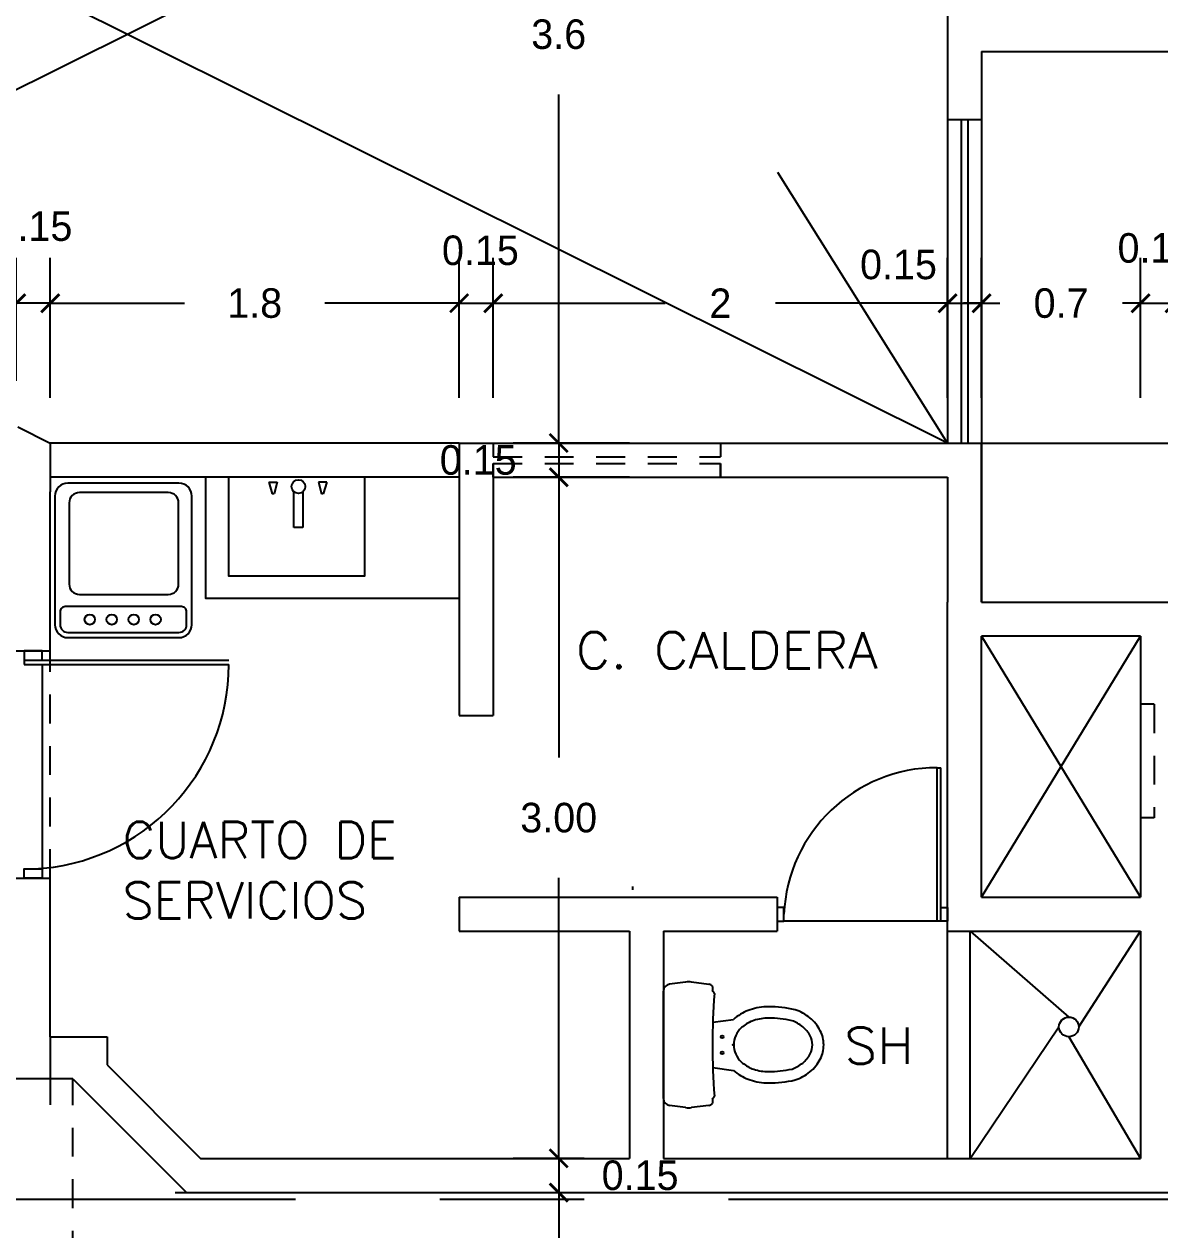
# Model space of a CAD drawing. Header units: millimetres. Extents: x 223 to 336, y 70 to 137.
# Drawn here: x 257.91 to 262.91, y 122.43 to 127.74 of the extents above; entities that cross this region are included whole.
import ezdxf

# ---------------------------------------------------------------- set-up
doc = ezdxf.new("R2010")
doc.units = ezdxf.units.MM
doc.linetypes.add('CENTERX2', pattern=[101.6, 63.5, -12.7, 12.7, -12.7])
doc.linetypes.add('HIDDEN', pattern=[9.525, 6.35, -3.175])
doc.layers.add('COTAS', color=3, linetype='Continuous', lineweight=9)
for name, color, linetype in [('linea-corte', 140, 'CENTERX2'), ('MUEBLES', 253, 'Continuous'), ('MUROS', 5, 'Continuous'), ('MUROS-BAJOS', 40, 'Continuous'), ('pisos', 8, 'Continuous'), ('PROYECCIONES', 6, 'HIDDEN'), ('PUERTAS', 2, 'Continuous'), ('TEXTOS', 4, 'Continuous')]:
    doc.layers.add(name, color=color, linetype=linetype)
doc.layers.add('VENTANAS', color=250, linetype='Continuous', plot=False)
doc.styles.add('ROMANS', font='romans.shx', dxfattribs={"height": 0.05})
doc.dimstyles.new('ISO-25', dxfattribs={"dimtxt": 0.13, "dimasz": 0.08, "dimexe": 0.2, "dimexo": 0.2, "dimgap": 0.2, "dimtad": 0, "dimtih": 1, "dimtoh": 1, "dimdec": 3, "dimdsep": 46, "dimtxsty": 'Standard', "dimblk": 'ARCHTICK', "dimcen": 3, "dimadec": 0, "dimazin": 0, "dimtfac": 1, "dimtdec": 3, "dimtmove": 0, "dimatfit": 3, "dimldrblk": 'ARCHTICK', "dimfxl": 1, "dimarcsym": 0})

# ---------------------------------------------------------------- blocks, each defined once
blk = doc.blocks.new('_ARCHTICK')
at = {"color": 0, "linetype": 'ByBlock', "const_width": 0.15}
blk.add_lwpolyline([(-0.5, -0.5), (0.5, 0.5)], dxfattribs=at)
blk = doc.blocks.new('*D176')
at = {"layer": 'COTAS', "color": 0, "lineweight": -2, "ltscale": 0.05, "transparency": 16777216}
for p, q in [((260.5788, 125.7458), (260.0672, 125.7458)), ((260.2672, 125.7458), (260.2672, 124.5108)), ((260.2672, 122.7458), (260.2672, 123.9808)), ((260.3788, 122.7458), (260.0672, 122.7458))]:
    blk.add_line(p, q, dxfattribs=at)
at = {"layer": 'Defpoints', "color": 0, "ltscale": 0.05, "transparency": 16777216}
for p in [(260.7788, 125.7458), (260.2672, 122.7458), (260.5788, 122.7458)]:
    blk.add_point(p, dxfattribs=at)
at = {"layer": 'COTAS', "color": 0, "lineweight": -2, "ltscale": 0.05, "transparency": 16777216, "xscale": 0.08, "yscale": 0.08, "zscale": 0.08}
for p, rotation in [((260.2672, 125.7458), 90), ((260.2672, 122.7458), 270)]:
    blk.add_blockref('_ARCHTICK', p, dxfattribs=dict(at, rotation=rotation))
at = {"layer": 'COTAS', "color": 0, "ltscale": 0.05, "transparency": 16777216, "insert": (260.2672, 124.2458), "char_height": 0.13, "attachment_point": 5}
blk.add_mtext('3.00', dxfattribs=at)
blk = doc.blocks.new('*D188')
at = {"layer": 'COTAS', "color": 0, "lineweight": -2, "ltscale": 0.05, "transparency": 16777216}
for p, q in [((260.2672, 122.7458), (260.2672, 122.8258)), ((260.3788, 122.7458), (260.0672, 122.7458)), ((260.2672, 122.7458), (260.2672, 122.5958)), ((260.2672, 122.7458), (260.2672, 122.5958)), ((258.5788, 122.5958), (260.4672, 122.5958)), ((260.2672, 122.5958), (260.2672, 122.5158))]:
    blk.add_line(p, q, dxfattribs=at)
at = {"layer": 'Defpoints', "color": 0, "ltscale": 0.05, "transparency": 16777216}
for p in [(260.5788, 122.7458), (258.3788, 122.5958), (260.2672, 122.5958)]:
    blk.add_point(p, dxfattribs=at)
at = {"layer": 'COTAS', "color": 0, "lineweight": -2, "ltscale": 0.05, "transparency": 16777216, "xscale": 0.08, "yscale": 0.08, "zscale": 0.08}
for p, rotation in [((260.2672, 122.7458), 270), ((260.2672, 122.5958), 90)]:
    blk.add_blockref('_ARCHTICK', p, dxfattribs=dict(at, rotation=rotation))
at = {"layer": 'COTAS', "color": 0, "ltscale": 0.05, "transparency": 16777216, "insert": (260.6256, 122.6708), "char_height": 0.13, "attachment_point": 5}
blk.add_mtext('0.15', dxfattribs=at)
blk = doc.blocks.new('*D189')
at = {"layer": 'COTAS', "color": 0, "lineweight": -2, "ltscale": 0.05, "transparency": 16777216}
for p, q in [((258.5788, 122.5958), (260.4672, 122.5958)), ((260.2672, 122.5958), (260.2672, 122.3608)), ((260.2672, 121.5958), (260.2672, 121.8308)), ((258.5788, 121.5958), (260.4672, 121.5958))]:
    blk.add_line(p, q, dxfattribs=at)
at = {"layer": 'Defpoints', "color": 0, "ltscale": 0.05, "transparency": 16777216}
for p in [(258.3788, 122.5958), (258.3788, 121.5958), (260.2672, 121.5958)]:
    blk.add_point(p, dxfattribs=at)
at = {"layer": 'COTAS', "color": 0, "lineweight": -2, "ltscale": 0.05, "transparency": 16777216, "xscale": 0.08, "yscale": 0.08, "zscale": 0.08}
for p, rotation in [((260.2672, 122.5958), 90), ((260.2672, 121.5958), 270)]:
    blk.add_blockref('_ARCHTICK', p, dxfattribs=dict(at, rotation=rotation))
at = {"layer": 'COTAS', "color": 0, "ltscale": 0.05, "transparency": 16777216, "insert": (260.2672, 122.0958), "char_height": 0.13, "attachment_point": 5}
blk.add_mtext('1.00', dxfattribs=at)
blk = doc.blocks.new('*D213')
at = {"layer": 'COTAS', "color": 0, "lineweight": -2, "ltscale": 0.05, "transparency": 16777216}
for p, q in [((257.8788, 126.1707), (257.8788, 126.7116)), ((256.3947, 126.5116), (256.7742, 126.5116)), ((256.3947, 126.5115), (256.3947, 126.3116)), ((257.8788, 126.5116), (257.4992, 126.5116))]:
    blk.add_line(p, q, dxfattribs=at)
at = {"layer": 'Defpoints', "color": 0, "ltscale": 0.05, "transparency": 16777216}
for p in [(256.3947, 126.7115), (256.3947, 126.5116), (257.8788, 125.9707)]:
    blk.add_point(p, dxfattribs=at)
at = {"layer": 'COTAS', "color": 0, "lineweight": -2, "ltscale": 0.05, "transparency": 16777216, "xscale": 0.08, "yscale": 0.08, "zscale": 0.08, "rotation": 180}
blk.add_blockref('_ARCHTICK', (256.3947, 126.5116), dxfattribs=at)
at = {"layer": 'COTAS', "color": 0, "lineweight": -2, "ltscale": 0.05, "transparency": 16777216, "xscale": 0.08, "yscale": 0.08, "zscale": 0.08}
blk.add_blockref('_ARCHTICK', (257.8788, 126.5116), dxfattribs=at)
at = {"layer": 'COTAS', "color": 0, "ltscale": 0.05, "transparency": 16777216, "insert": (257.1367, 126.5116), "char_height": 0.13, "attachment_point": 5}
blk.add_mtext('1.50', dxfattribs=at)
blk = doc.blocks.new('*D225')
at = {"layer": 'COTAS', "color": 0, "lineweight": -2, "ltscale": 0.05, "transparency": 16777216}
for p, q in [((260.5788, 129.4958), (260.0672, 129.4958)), ((260.2672, 129.4958), (260.2672, 127.9608)), ((260.2672, 125.8958), (260.2672, 127.4308)), ((260.5788, 125.8958), (260.0672, 125.8958))]:
    blk.add_line(p, q, dxfattribs=at)
at = {"layer": 'Defpoints', "color": 0, "ltscale": 0.05, "transparency": 16777216}
for p in [(260.7788, 129.4958), (260.2672, 125.8958), (260.7788, 125.8958)]:
    blk.add_point(p, dxfattribs=at)
at = {"layer": 'COTAS', "color": 0, "lineweight": -2, "ltscale": 0.05, "transparency": 16777216, "xscale": 0.08, "yscale": 0.08, "zscale": 0.08}
for p, rotation in [((260.2672, 129.4958), 90), ((260.2672, 125.8958), 270)]:
    blk.add_blockref('_ARCHTICK', p, dxfattribs=dict(at, rotation=rotation))
at = {"layer": 'COTAS', "color": 0, "ltscale": 0.05, "transparency": 16777216, "insert": (260.2672, 127.6958), "char_height": 0.13, "attachment_point": 5}
blk.add_mtext('3.6', dxfattribs=at)
blk = doc.blocks.new('*D226')
at = {"layer": 'COTAS', "color": 0, "lineweight": -2, "ltscale": 0.05, "transparency": 16777216}
for p, q in [((260.2672, 125.8958), (260.2672, 125.9758)), ((260.5788, 125.8958), (260.0672, 125.8958)), ((260.2672, 125.8958), (260.2672, 125.7458)), ((260.2672, 125.8958), (260.2672, 125.7458)), ((260.5788, 125.7458), (260.0672, 125.7458)), ((260.2672, 125.7458), (260.2672, 125.6658))]:
    blk.add_line(p, q, dxfattribs=at)
at = {"layer": 'Defpoints', "color": 0, "ltscale": 0.05, "transparency": 16777216}
for p in [(260.7788, 125.8958), (260.2672, 125.7458), (260.7788, 125.7458)]:
    blk.add_point(p, dxfattribs=at)
at = {"layer": 'COTAS', "color": 0, "lineweight": -2, "ltscale": 0.05, "transparency": 16777216, "xscale": 0.08, "yscale": 0.08, "zscale": 0.08}
for p, rotation in [((260.2672, 125.8958), 270), ((260.2672, 125.7458), 90)]:
    blk.add_blockref('_ARCHTICK', p, dxfattribs=dict(at, rotation=rotation))
at = {"layer": 'COTAS', "color": 0, "ltscale": 0.05, "transparency": 16777216, "insert": (259.9128, 125.8208), "char_height": 0.13, "attachment_point": 5}
blk.add_mtext('0.15', dxfattribs=at)
blk = doc.blocks.new('*D227')
at = {"layer": 'COTAS', "color": 0, "lineweight": -2, "ltscale": 0.05, "transparency": 16777216}
for p, q in [((257.8788, 126.1707), (257.8788, 126.7116)), ((258.0288, 126.0958), (258.0288, 126.7116)), ((257.8788, 126.5116), (257.7988, 126.5116)), ((258.0288, 126.5116), (257.8788, 126.5116)), ((258.0288, 126.5116), (258.1088, 126.5116))]:
    blk.add_line(p, q, dxfattribs=at)
at = {"layer": 'Defpoints', "color": 0, "ltscale": 0.05, "transparency": 16777216}
for p in [(257.8788, 126.5116), (257.8788, 125.9707), (258.0288, 125.8958)]:
    blk.add_point(p, dxfattribs=at)
at = {"layer": 'COTAS', "color": 0, "lineweight": -2, "ltscale": 0.05, "transparency": 16777216, "xscale": 0.08, "yscale": 0.08, "zscale": 0.08}
blk.add_blockref('_ARCHTICK', (257.8788, 126.5116), dxfattribs=at)
at = {"layer": 'COTAS', "color": 0, "lineweight": -2, "ltscale": 0.05, "transparency": 16777216, "xscale": 0.08, "yscale": 0.08, "zscale": 0.08, "rotation": 180}
blk.add_blockref('_ARCHTICK', (258.0288, 126.5116), dxfattribs=at)
at = {"layer": 'COTAS', "color": 0, "ltscale": 0.05, "transparency": 16777216, "insert": (257.957, 126.8503), "char_height": 0.13, "attachment_point": 5}
blk.add_mtext('0.15', dxfattribs=at)
blk = doc.blocks.new('Waters02')
for p, q in [((-0.2369, 0), (0, 0)), ((0, 0), (0.2369, 0)), ((0.2369, 0), (0, 0)), ((-0.2763, -0.0968), (-0.2666, -0.0259)), ((0.2763, -0.0968), (0.2666, -0.0259)), ((-0.2665, -0.1989), (-0.2764, -0.1232)), ((0.2665, -0.1989), (0.2764, -0.1232)), ((-0.0999, -0.2168), (-0.1124, -0.3084)), ((0.1001, -0.2168), (0.1123, -0.3084))]:
    blk.add_line(p, q)
for points in [[(-0.1124, -0.3084, 0.013963), (-0.1187, -0.3158, 0.089637), (-0.1546, -0.3811, 0.081306), (-0.1679, -0.462, 0.056545), (-0.1546, -0.5792, 0.089637), (-0.1187, -0.6444, 0.104644), (-0.0624, -0.69, 0.118458), (0, -0.705, 0.108474)], [(0, -0.705, 0.118458), (0.0624, -0.69, 0.104644), (0.1187, -0.6444, 0.089637), (0.1546, -0.5792, 0.056545), (0.1679, -0.462, 0.081306), (0.1546, -0.3811, 0.089637), (0.1187, -0.3158, 0.014084), (0.1123, -0.3084, 0.108474)], [(-0.0754, -0.3421, 0.013963), (-0.0799, -0.3474, 0.089637), (-0.1073, -0.397, 0.081306), (-0.1179, -0.462, 0.055176), (-0.1065, -0.5655, 0.085892), (-0.0799, -0.6129, 0.104644), (-0.0397, -0.6455, 0.118458), (0, -0.655, 0.118458)], [(0, -0.655, 0.118458), (0.0397, -0.6455, 0.104644), (0.0799, -0.6129, 0.085892), (0.1065, -0.5655, 0.055176), (0.1179, -0.462, 0.081306), (0.1073, -0.397, 0.089637), (0.0799, -0.3474, 0.014084), (0.0753, -0.342, 0.014084)]]:
    blk.add_lwpolyline(points, format="xyb")
for centre in [(-0.0351, -0.2578), (0.0352, -0.2578)]:
    blk.add_circle(centre, 0.00635)
for centre, radius, start, end in [((-0.2369, -0.03), 0.03, 90, 172.2348), ((0.2369, -0.03), 0.03, 7.7652, 90), ((-0.1772, -0.1103), 0.1, 172.2348, 187.4314), ((0.1772, -0.1103), 0.1, 352.5686, 7.7652), ((-0.2368, -0.195), 0.03, 187.4314, 224.9532), ((0.2368, -0.195), 0.03, 315.0468, 352.5686), ((-0.2492, -0.1825), 0.0348, 255.4253, 291.0227), ((-0.223, -0.2095), 0.0148, 201.6897, 259.5639), ((0.0001, -3.0244), 2.8094, 90.0016, 94.6091), ((0.0001, -3.0244), 2.8094, 85.3931, 90.0016), ((-0.0001, -3.0244), 2.8094, 85.3909, 89.9984), ((0.223, -0.2095), 0.0148, 280.4361, 338.3103), ((0.2492, -0.1825), 0.0348, 248.9773, 284.5747), ((0, -0.4116), 0.1025, 42.7314, 137.3026)]:
    blk.add_arc(centre, radius, start, end)
blk.add_point((0, -0.305))
blk = doc.blocks.new('*D291')
at = {"layer": 'COTAS', "color": 0, "lineweight": -2, "ltscale": 0.05, "transparency": 16777216}
for p, q in [((258.0288, 126.0958), (258.0288, 126.7116)), ((259.8288, 126.0958), (259.8288, 126.7116)), ((258.0288, 126.5116), (258.6204, 126.5116)), ((259.8288, 126.5116), (259.2371, 126.5116))]:
    blk.add_line(p, q, dxfattribs=at)
at = {"layer": 'Defpoints', "color": 0, "ltscale": 0.05, "transparency": 16777216}
for p in [(259.8288, 126.5116), (258.0288, 125.8958), (259.8288, 125.8958)]:
    blk.add_point(p, dxfattribs=at)
at = {"layer": 'COTAS', "color": 0, "lineweight": -2, "ltscale": 0.05, "transparency": 16777216, "xscale": 0.08, "yscale": 0.08, "zscale": 0.08, "rotation": 180}
blk.add_blockref('_ARCHTICK', (258.0288, 126.5116), dxfattribs=at)
at = {"layer": 'COTAS', "color": 0, "lineweight": -2, "ltscale": 0.05, "transparency": 16777216, "xscale": 0.08, "yscale": 0.08, "zscale": 0.08}
blk.add_blockref('_ARCHTICK', (259.8288, 126.5116), dxfattribs=at)
at = {"layer": 'COTAS', "color": 0, "ltscale": 0.05, "transparency": 16777216, "insert": (258.9288, 126.5116), "char_height": 0.13, "attachment_point": 5}
blk.add_mtext('1.8', dxfattribs=at)
blk = doc.blocks.new('*D292')
at = {"layer": 'COTAS', "color": 0, "lineweight": -2, "ltscale": 0.05, "transparency": 16777216}
for p, q in [((259.8288, 126.0958), (259.8288, 126.7116)), ((259.9788, 126.0958), (259.9788, 126.7116)), ((259.8288, 126.5116), (259.7488, 126.5116)), ((259.8288, 126.5116), (259.9788, 126.5116)), ((259.9788, 126.5116), (260.0588, 126.5116))]:
    blk.add_line(p, q, dxfattribs=at)
at = {"layer": 'Defpoints', "color": 0, "ltscale": 0.05, "transparency": 16777216}
for p in [(259.9788, 126.5116), (259.8288, 125.8958), (259.9788, 125.8958)]:
    blk.add_point(p, dxfattribs=at)
at = {"layer": 'COTAS', "color": 0, "lineweight": -2, "ltscale": 0.05, "transparency": 16777216, "xscale": 0.08, "yscale": 0.08, "zscale": 0.08}
blk.add_blockref('_ARCHTICK', (259.8288, 126.5116), dxfattribs=at)
at = {"layer": 'COTAS', "color": 0, "lineweight": -2, "ltscale": 0.05, "transparency": 16777216, "xscale": 0.08, "yscale": 0.08, "zscale": 0.08, "rotation": 180}
blk.add_blockref('_ARCHTICK', (259.9788, 126.5116), dxfattribs=at)
at = {"layer": 'COTAS', "color": 0, "ltscale": 0.05, "transparency": 16777216, "insert": (259.9225, 126.7441), "char_height": 0.13, "attachment_point": 5}
blk.add_mtext('0.15', dxfattribs=at)
blk = doc.blocks.new('*D293')
at = {"layer": 'COTAS', "color": 0, "lineweight": -2, "ltscale": 0.05, "transparency": 16777216}
for p, q in [((259.9788, 126.0958), (259.9788, 126.7116)), ((261.9788, 126.0958), (261.9788, 126.7116)), ((259.9788, 126.5116), (260.7354, 126.5116)), ((261.9788, 126.5116), (261.2221, 126.5116))]:
    blk.add_line(p, q, dxfattribs=at)
at = {"layer": 'Defpoints', "color": 0, "ltscale": 0.05, "transparency": 16777216}
for p in [(261.9788, 126.5116), (259.9788, 125.8958), (261.9788, 125.8958)]:
    blk.add_point(p, dxfattribs=at)
at = {"layer": 'COTAS', "color": 0, "lineweight": -2, "ltscale": 0.05, "transparency": 16777216, "xscale": 0.08, "yscale": 0.08, "zscale": 0.08, "rotation": 180}
blk.add_blockref('_ARCHTICK', (259.9788, 126.5116), dxfattribs=at)
at = {"layer": 'COTAS', "color": 0, "lineweight": -2, "ltscale": 0.05, "transparency": 16777216, "xscale": 0.08, "yscale": 0.08, "zscale": 0.08}
blk.add_blockref('_ARCHTICK', (261.9788, 126.5116), dxfattribs=at)
at = {"layer": 'COTAS', "color": 0, "ltscale": 0.05, "transparency": 16777216, "insert": (260.9788, 126.5116), "char_height": 0.13, "attachment_point": 5}
blk.add_mtext('2', dxfattribs=at)
blk = doc.blocks.new('*D294')
at = {"layer": 'COTAS', "color": 0, "lineweight": -2, "ltscale": 0.05, "transparency": 16777216}
for p, q in [((261.9788, 126.0958), (261.9788, 126.7116)), ((262.1288, 126.0958), (262.1288, 126.7116)), ((261.9788, 126.5116), (261.8988, 126.5116)), ((261.9788, 126.5116), (262.1288, 126.5116)), ((262.1288, 126.5116), (262.2088, 126.5116))]:
    blk.add_line(p, q, dxfattribs=at)
at = {"layer": 'Defpoints', "color": 0, "ltscale": 0.05, "transparency": 16777216}
for p in [(262.1288, 126.5116), (261.9788, 125.8958), (262.1288, 125.8958)]:
    blk.add_point(p, dxfattribs=at)
at = {"layer": 'COTAS', "color": 0, "lineweight": -2, "ltscale": 0.05, "transparency": 16777216, "xscale": 0.08, "yscale": 0.08, "zscale": 0.08}
blk.add_blockref('_ARCHTICK', (261.9788, 126.5116), dxfattribs=at)
at = {"layer": 'COTAS', "color": 0, "lineweight": -2, "ltscale": 0.05, "transparency": 16777216, "xscale": 0.08, "yscale": 0.08, "zscale": 0.08, "rotation": 180}
blk.add_blockref('_ARCHTICK', (262.1288, 126.5116), dxfattribs=at)
at = {"layer": 'COTAS', "color": 0, "ltscale": 0.05, "transparency": 16777216, "insert": (261.7631, 126.6817), "char_height": 0.13, "attachment_point": 5}
blk.add_mtext('0.15', dxfattribs=at)
blk = doc.blocks.new('*D295')
at = {"layer": 'COTAS', "color": 0, "lineweight": -2, "ltscale": 0.05, "transparency": 16777216}
for p, q in [((262.1288, 126.0958), (262.1288, 126.7116)), ((262.8288, 126.0958), (262.8288, 126.7116)), ((262.1288, 126.5116), (262.0488, 126.5116)), ((262.1288, 126.5116), (262.1596, 126.5116)), ((262.8288, 126.5116), (262.7979, 126.5116)), ((262.8288, 126.5116), (262.9088, 126.5116))]:
    blk.add_line(p, q, dxfattribs=at)
at = {"layer": 'Defpoints', "color": 0, "ltscale": 0.05, "transparency": 16777216}
for p in [(262.8288, 126.5116), (262.1288, 125.8958), (262.8288, 125.8958)]:
    blk.add_point(p, dxfattribs=at)
at = {"layer": 'COTAS', "color": 0, "lineweight": -2, "ltscale": 0.05, "transparency": 16777216, "xscale": 0.08, "yscale": 0.08, "zscale": 0.08}
blk.add_blockref('_ARCHTICK', (262.1288, 126.5116), dxfattribs=at)
at = {"layer": 'COTAS', "color": 0, "lineweight": -2, "ltscale": 0.05, "transparency": 16777216, "xscale": 0.08, "yscale": 0.08, "zscale": 0.08, "rotation": 180}
blk.add_blockref('_ARCHTICK', (262.8288, 126.5116), dxfattribs=at)
at = {"layer": 'COTAS', "color": 0, "ltscale": 0.05, "transparency": 16777216, "insert": (262.4788, 126.5116), "char_height": 0.13, "attachment_point": 5}
blk.add_mtext('0.7', dxfattribs=at)
blk = doc.blocks.new('*D296')
at = {"layer": 'COTAS', "color": 0, "lineweight": -2, "ltscale": 0.05, "transparency": 16777216}
for p, q in [((262.8288, 126.0958), (262.8288, 126.7116)), ((262.9788, 126.0958), (262.9788, 126.7116)), ((262.8288, 126.5116), (262.7488, 126.5116)), ((262.8288, 126.5116), (262.9788, 126.5116)), ((262.9788, 126.5116), (263.0588, 126.5116))]:
    blk.add_line(p, q, dxfattribs=at)
at = {"layer": 'Defpoints', "color": 0, "ltscale": 0.05, "transparency": 16777216}
for p in [(262.9788, 126.5116), (262.8288, 125.8958), (262.9788, 125.8958)]:
    blk.add_point(p, dxfattribs=at)
at = {"layer": 'COTAS', "color": 0, "lineweight": -2, "ltscale": 0.05, "transparency": 16777216, "xscale": 0.08, "yscale": 0.08, "zscale": 0.08}
blk.add_blockref('_ARCHTICK', (262.8288, 126.5116), dxfattribs=at)
at = {"layer": 'COTAS', "color": 0, "lineweight": -2, "ltscale": 0.05, "transparency": 16777216, "xscale": 0.08, "yscale": 0.08, "zscale": 0.08, "rotation": 180}
blk.add_blockref('_ARCHTICK', (262.9788, 126.5116), dxfattribs=at)
at = {"layer": 'COTAS', "color": 0, "ltscale": 0.05, "transparency": 16777216, "insert": (262.8965, 126.7545), "char_height": 0.13, "attachment_point": 5}
blk.add_mtext('0.15', dxfattribs=at)

msp = doc.modelspace()

# ---------------------------------------------------------------- linework, layer by layer
at = {"layer": 'linea-corte', "ltscale": 0.05}
msp.add_line((279.42895, 122.5646), (240.85601, 122.5646), dxfattribs=at)
at = {"layer": 'MUEBLES'}
for p, q in [((258.99043, 125.72326), (259.00587, 125.67213)), ((258.99043, 125.72326), (259.02745, 125.72326)), ((259.02745, 125.72326), (259.01381, 125.67213)), ((259.24609, 125.72326), (259.20906, 125.72326)), ((259.20906, 125.72326), (259.22273, 125.672)), ((259.24609, 125.72326), (259.2306, 125.672)), ((259.01381, 125.67213), (259.00587, 125.67213)), ((259.1013, 125.52421), (259.1013, 125.68185)), ((259.1413, 125.68185), (259.1413, 125.52421)), ((259.2306, 125.672), (259.22273, 125.672)), ((259.1413, 125.52421), (259.1013, 125.52421))]:
    msp.add_line(p, q, dxfattribs=at)
for points in [[(259.82876, 125.21114), (258.7132, 125.21114), (258.7132, 125.74582)], [(258.8132, 125.74582), (258.8132, 125.31114), (259.4132, 125.31114), (259.4132, 125.74582)]]:
    msp.add_lwpolyline(points, dxfattribs=at)
for points in [[(258.59511, 125.71949), (258.10627, 125.71949, 0.4142136), (258.04942, 125.66265), (258.04942, 125.09599, 0.4142136), (258.10627, 125.03915), (258.59511, 125.03915, 0.4142136), (258.65195, 125.09599), (258.65195, 125.66265, 0.4142136)], [(258.11201, 125.27497, 0.4142136), (258.15748, 125.22949), (258.54855, 125.22949, 0.4142136), (258.59403, 125.27497), (258.59403, 125.63258, 0.4142136), (258.54855, 125.67805), (258.15748, 125.67805, 0.4142136), (258.11201, 125.63258)], [(258.07216, 125.15283), (258.07216, 125.09599, 0.4142136), (258.10627, 125.06189), (258.59511, 125.06189, 0.4142136), (258.62921, 125.09599), (258.62921, 125.15283, 0.4142136), (258.60648, 125.17557), (258.0949, 125.17557, 0.4142136)]]:
    msp.add_lwpolyline(points, format="xyb", close=True, dxfattribs=at)
for centre, radius in [((259.1213, 125.70421), 0.03), ((258.2029, 125.11873), 0.02274), ((258.29953, 125.11873), 0.02274), ((258.39616, 125.11873), 0.02274), ((258.49279, 125.11873), 0.02274)]:
    msp.add_circle(centre, radius, dxfattribs=at)
at = {"layer": 'MUROS', "ltscale": 0.05}
for p, q in [((261.97876, 128.07082), (261.97876, 127.32082)), ((262.12876, 127.62082), (262.12876, 127.32082)), ((257.88602, 125.96707), (258.02876, 125.89582)), ((258.02876, 125.89582), (258.02876, 125.6805)), ((259.82876, 125.89582), (259.82876, 124.69582)), ((262.12876, 125.89582), (262.12876, 125.19582)), ((262.12876, 125.19582), (262.12876, 125.89582)), ((259.97876, 125.74582), (259.97876, 124.69582)), ((261.97876, 125.74582), (261.97876, 125.19582)), ((261.97876, 125.74582), (261.97876, 125.19582)), ((258.02876, 124.9805), (258.02876, 125.6805)), ((261.97876, 123.74582), (261.97876, 125.19582)), ((262.82876, 125.04582), (262.12876, 125.04582)), ((262.12876, 123.89582), (262.12876, 125.04582)), ((262.82876, 125.04582), (262.82876, 123.89582)), ((257.87876, 124.9805), (258.02876, 124.9805)), ((257.87876, 123.9805), (258.02876, 123.9805)), ((258.02876, 123.2805), (258.02876, 123.9805)), ((259.82876, 123.89582), (259.82876, 123.74582)), ((261.22876, 123.89582), (261.22876, 123.74582)), ((261.22876, 123.89582), (261.22876, 123.74582)), ((260.57876, 123.74582), (260.57876, 122.74582)), ((260.72876, 123.74582), (260.72876, 122.74582)), ((262.82876, 123.74582), (262.82876, 122.74582)), ((258.02876, 123.2805), (258.27876, 123.2805)), ((258.27876, 123.2805), (258.27876, 123.15795)), ((258.27876, 123.15795), (258.69089, 122.74582)), ((258.12876, 123.09582), (257.87876, 123.09582)), ((258.12876, 123.09582), (258.62876, 122.59582))]:
    msp.add_line(p, q, dxfattribs=at)
at = {"layer": 'MUROS'}
for p, q in [((262.12876, 127.62082), (266.47876, 127.62082)), ((261.97876, 127.32082), (262.12876, 127.32082)), ((259.82876, 125.89582), (262.12876, 125.89582)), ((259.97876, 125.74582), (261.97876, 125.74582)), ((262.12876, 125.19582), (264.66099, 125.19582)), ((259.82876, 124.69582), (259.97876, 124.69582)), ((259.82876, 123.89582), (261.22876, 123.89582)), ((262.12876, 123.89582), (262.82876, 123.89582)), ((259.82876, 123.74582), (260.57876, 123.74582)), ((260.72876, 123.74582), (261.22876, 123.74582)), ((261.97876, 123.74582), (262.82876, 123.74582)), ((258.69089, 122.74582), (260.57876, 122.74582)), ((260.72876, 122.74582), (262.82876, 122.74582)), ((258.62876, 122.59582), (263.52876, 122.59582))]:
    msp.add_line(p, q, dxfattribs=at)
at = {"layer": 'MUROS-BAJOS', "ltscale": 0.05}
for p, q in [((261.97876, 127.32082), (261.97876, 125.89582)), ((262.12876, 127.32082), (262.12876, 125.89582)), ((259.82876, 125.89582), (258.02876, 125.89582)), ((259.82876, 125.74582), (258.02876, 125.74582))]:
    msp.add_line(p, q, dxfattribs=at)
at = {"layer": 'pisos', "ltscale": 0.05}
for p, q in [((261.97876, 129.49582), (256.39473, 126.71147)), ((261.97876, 129.49582), (261.97876, 125.89582)), ((261.97876, 125.89582), (256.39473, 128.68017)), ((261.97876, 125.89582), (261.23243, 127.08747)), ((262.12876, 125.89582), (263.97799, 125.89582)), ((262.12876, 125.04582), (262.82876, 123.89582)), ((262.12876, 123.89582), (262.82876, 125.04582)), ((257.99376, 124.9205), (257.99376, 124.0205)), ((261.93376, 123.79082), (261.25876, 123.79082)), ((261.97876, 122.74582), (261.97876, 123.74582)), ((262.07876, 123.74582), (262.51309, 123.36839)), ((262.07876, 122.74582), (262.07876, 123.74582)), ((262.55656, 123.32493), (262.82876, 123.74582)), ((262.07876, 122.74582), (262.46962, 123.32493)), ((258.02876, 123.2805), (258.02876, 122.98145)), ((262.51309, 123.28146), (262.82876, 122.74582))]:
    msp.add_line(p, q, dxfattribs=at)
msp.add_circle((262.51309, 123.32493), 0.04347, dxfattribs=at)
at = {"layer": 'PROYECCIONES', "ltscale": 0.02}
for p, q in [((259.97876, 125.89582), (259.97876, 125.83582)), ((260.97876, 125.89582), (260.97876, 125.83582)), ((259.97876, 125.83582), (260.97876, 125.83582)), ((259.97876, 125.80582), (260.97876, 125.80582)), ((259.97876, 125.74582), (259.97876, 125.80582)), ((259.97876, 125.80582), (259.97876, 125.74582)), ((260.97876, 125.74582), (260.97876, 125.80582)), ((260.97876, 125.80582), (260.97876, 125.74582)), ((258.02876, 123.9805), (258.02876, 124.9805)), ((262.88876, 124.74582), (262.82876, 124.74582)), ((262.88876, 124.74582), (262.88876, 124.24582)), ((262.88876, 124.24582), (262.82876, 124.24582)), ((258.12876, 121.84582), (258.12876, 123.09582))]:
    msp.add_line(p, q, dxfattribs=at)
at = {"layer": 'PUERTAS', "color": 1}
for p, q in [((257.91376, 124.9405), (258.81465, 124.9405)), ((257.91376, 124.9405), (257.91376, 124.9205)), ((257.91376, 124.9205), (258.81465, 124.9205)), ((261.93376, 124.46648), (261.94876, 124.46648)), ((261.93376, 123.79082), (261.93376, 124.46648)), ((261.94876, 123.79082), (261.94876, 124.46648)), ((260.59247, 123.94382), (260.59247, 123.92782)), ((261.94876, 123.79082), (261.93376, 123.79082))]:
    msp.add_line(p, q, dxfattribs=at)
for points in [[(257.91376, 124.9805), (257.91376, 124.9405), (257.99376, 124.9405), (257.99376, 124.9805)], [(257.91376, 123.9805), (257.91376, 124.0205), (257.99376, 124.0205), (257.99376, 123.9805)], [(261.22876, 123.79082), (261.25876, 123.79082), (261.25876, 123.85082), (261.22876, 123.85082)], [(261.97876, 123.79082), (261.94876, 123.79082), (261.94876, 123.85082), (261.97876, 123.85082)]]:
    msp.add_lwpolyline(points, close=True, dxfattribs=at)
at = {"layer": 'PUERTAS'}
for centre, radius, start, end in [((257.91376, 124.9205), 0.90089, 272.5448, 0), ((261.93376, 123.79082), 0.67567, 90, 177.4552)]:
    msp.add_arc(centre, radius, start, end, dxfattribs=at)
at = {"layer": 'VENTANAS', "ltscale": 0.05}
for p, q in [((262.03876, 127.32082), (262.03876, 125.89582)), ((262.06876, 127.32082), (262.06876, 125.89582))]:
    msp.add_line(p, q, dxfattribs=at)

# ---------------------------------------------------------------- block references
at = {"layer": 'MUEBLES', "ltscale": 0.05, "rotation": 89.99999999999352}
msp.add_blockref('Waters02', (260.72876, 123.24582), dxfattribs=at)

# ---------------------------------------------------------------- texts
at = {"layer": 'TEXTOS', "style": 'ROMANS', "width": 1.065916}
for s, p in [('C. CALDERA', (260.34222, 124.90352)), ('SH', (261.52331, 123.16262))]:
    msp.add_text(s, height=0.16, dxfattribs=at).set_placement(p)
at = {"layer": 'TEXTOS', "insert": (258.34695, 124.22829), "char_height": 0.16, "width": 1.3287953, "attachment_point": 1, "style": 'ROMANS'}
msp.add_mtext('CUARTO DE SERVICIOS', dxfattribs=at)

# ---------------------------------------------------------------- dimensions: what is measured, and where the dimension line sits
at = {"layer": 'COTAS', "ltscale": 0.05}
dim = msp.add_linear_dim(base=(260.26719, 125.89582), p1=(260.77876, 129.49582), p2=(260.77876, 125.89582), angle=90, dimstyle='ISO-25', override={"dimscale": 1, "dimtmove": 1}, dxfattribs=at)
dim.commit()
dim.dimension.update_dxf_attribs({"geometry": '*D225', "text_midpoint": (260.26719, 127.69582)})
for base, p1, p2, picture, middle in [((257.87876, 126.51164), (258.02876, 125.89582), (257.87876, 125.97069), '*D227', (257.95697, 126.85035)), ((259.97876, 126.51164), (259.82876, 125.89582), (259.97876, 125.89582), '*D292', (259.9225, 126.74407)), ((262.97876, 126.51164), (262.82876, 125.89582), (262.97876, 125.89582), '*D296', (262.89653, 126.75446)), ((262.12876, 126.51164), (261.97876, 125.89582), (262.12876, 125.89582), '*D294', (261.76307, 126.68172))]:
    dim = msp.add_linear_dim(base=base, p1=p1, p2=p2, dimstyle='ISO-25', override={"dimscale": 1, "dimtmove": 1}, dxfattribs=at)
    dim.commit()
    dim.dimension.update_dxf_attribs({"geometry": picture, "text_midpoint": middle, "dimtype": 160})
dim = msp.add_linear_dim(base=(256.39473, 126.51164), p1=(257.87876, 125.97069), p2=(256.39473, 126.71147), text='1.50', dimstyle='ISO-25', override={"dimscale": 1, "dimtmove": 1}, dxfattribs=at)
dim.commit()
dim.dimension.update_dxf_attribs({"geometry": '*D213', "text_midpoint": (257.13675, 126.51164)})
for base, p1, p2, picture, middle in [((259.82876, 126.51164), (258.02876, 125.89582), (259.82876, 125.89582), '*D291', (258.92876, 126.51164)), ((261.97876, 126.51164), (259.97876, 125.89582), (261.97876, 125.89582), '*D293', (260.97876, 126.51164)), ((262.82876, 126.51164), (262.12876, 125.89582), (262.82876, 125.89582), '*D295', (262.47876, 126.51164))]:
    dim = msp.add_linear_dim(base=base, p1=p1, p2=p2, dimstyle='ISO-25', override={"dimscale": 1, "dimtmove": 1}, dxfattribs=at)
    dim.commit()
    dim.dimension.update_dxf_attribs({"geometry": picture, "text_midpoint": middle})
for base, p1, p2, picture, middle in [((260.26719, 125.74582), (260.77876, 125.89582), (260.77876, 125.74582), '*D226', (259.91276, 125.82082)), ((260.26719, 122.59582), (260.57876, 122.74582), (258.37876, 122.59582), '*D188', (260.62557, 122.67082))]:
    dim = msp.add_linear_dim(base=base, p1=p1, p2=p2, angle=90, dimstyle='ISO-25', override={"dimscale": 1, "dimtmove": 1}, dxfattribs=at)
    dim.commit()
    dim.dimension.update_dxf_attribs({"geometry": picture, "text_midpoint": middle, "dimtype": 160})
for base, p1, p2, text, picture, middle in [((260.26719, 122.74582), (260.77876, 125.74582), (260.57876, 122.74582), '3.00', '*D176', (260.26719, 124.24582)), ((260.26719, 121.59582), (258.37876, 122.59582), (258.37876, 121.59582), '1.00', '*D189', (260.26719, 122.09582))]:
    dim = msp.add_linear_dim(base=base, p1=p1, p2=p2, angle=90, text=text, dimstyle='ISO-25', override={"dimscale": 1, "dimtmove": 1}, dxfattribs=at)
    dim.commit()
    dim.dimension.update_dxf_attribs({"geometry": picture, "text_midpoint": middle})

doc.saveas('drawing.dxf')
